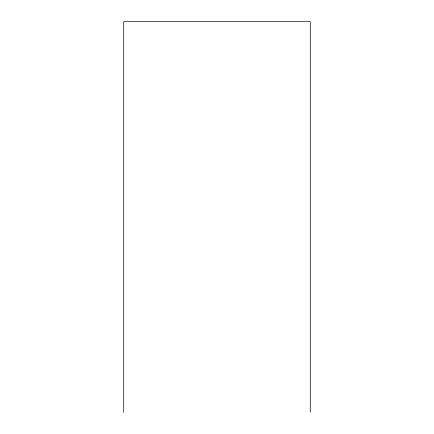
<?xml version="1.0" encoding="UTF-8"?>
<svg xmlns="http://www.w3.org/2000/svg" width="434" height="434" viewBox="0 0 434 434"><rect width="100%" height="100%" fill="white"/><g stroke="black" fill="none" stroke-linecap="round" stroke-linejoin="round"><path stroke-width="0.65" d="M310.283 412.3L310.283 21.7L123.717 21.7L123.717 412.3"/></g></svg>
